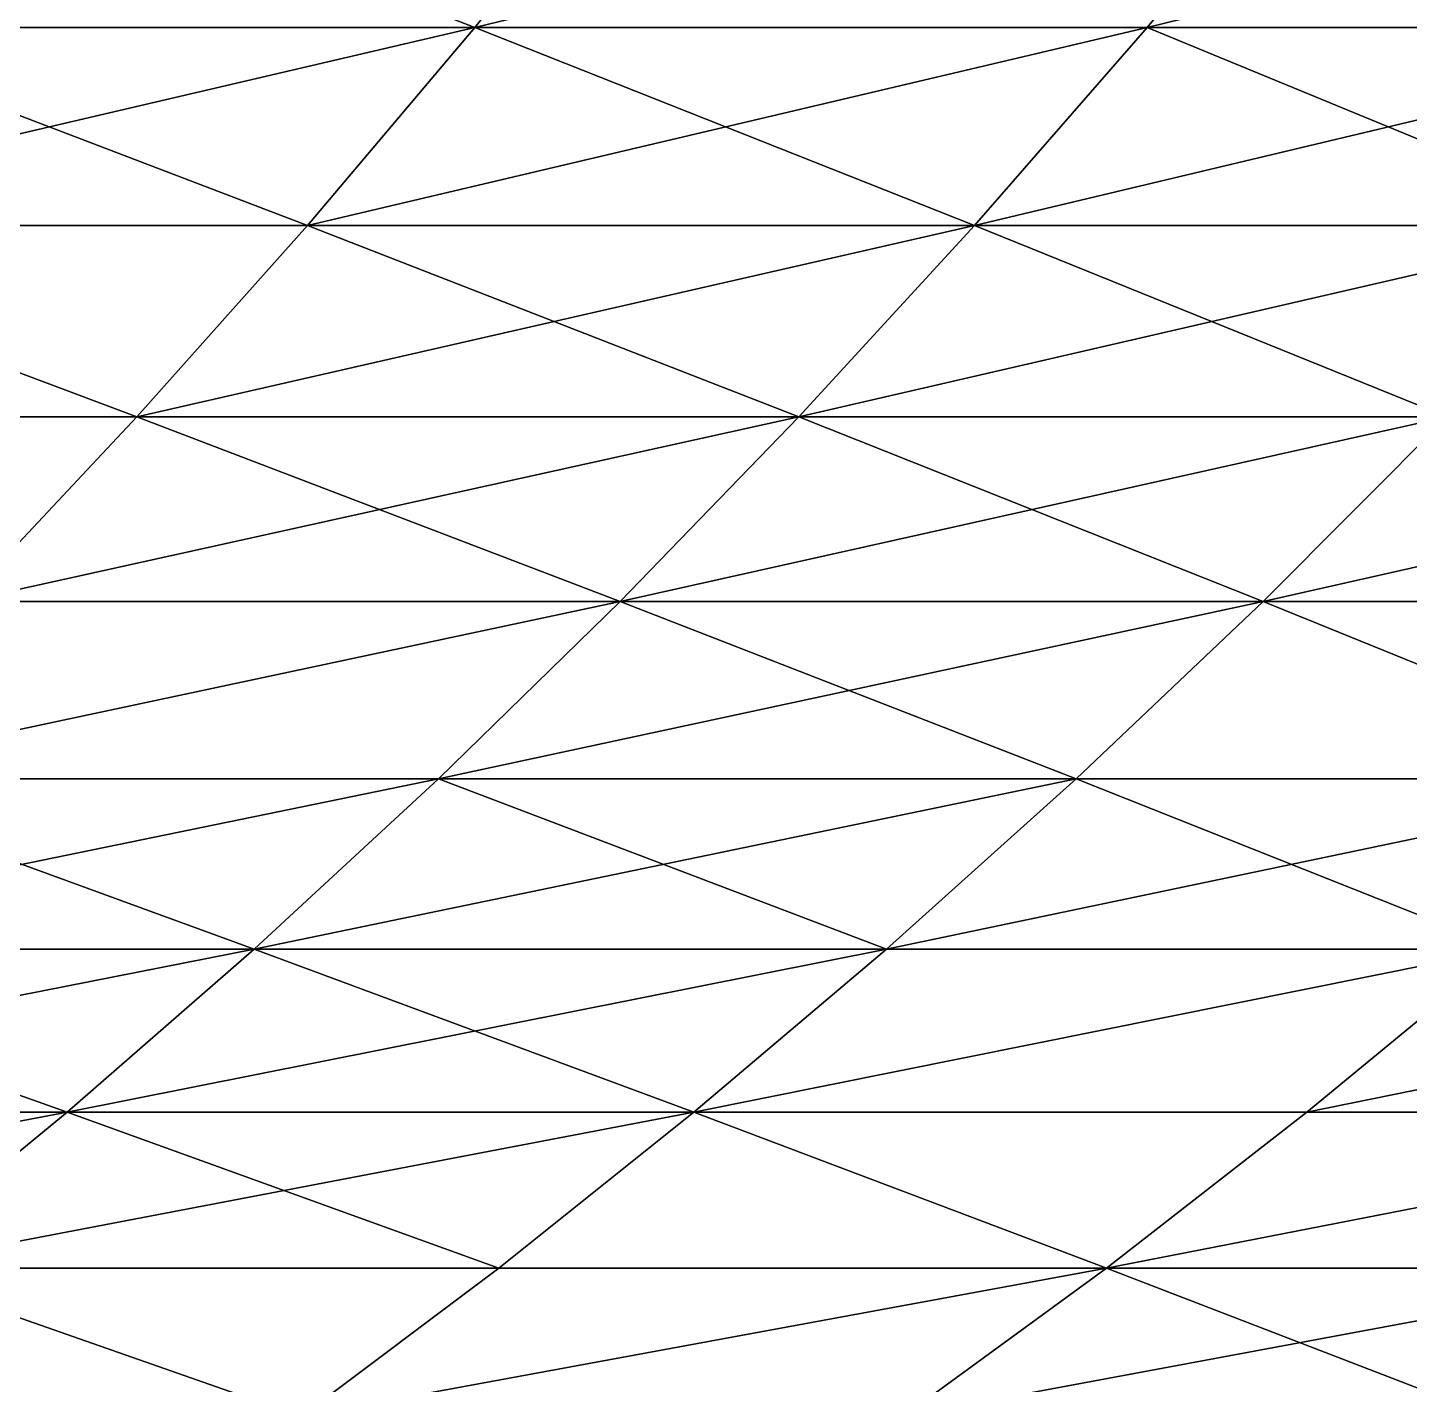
# Model space of a CAD drawing. Header units: millimetres. Extents: x -3250 to 6200, y -3250 to 3250.
# Drawn here: x 5072 to 5154.6, y -718.9 to -637.7 of the extents above; entities that cross this region are included whole.
import ezdxf

# ---------------------------------------------------------------- set-up
doc = ezdxf.new("R2010")
doc.units = ezdxf.units.MM
doc.header["$MEASUREMENT"] = 0
doc.layers.add('MESH_3D', color=2, linetype='CONTINUOUS')

msp = doc.modelspace()

# ---------------------------------------------------------------- linework, layer by layer
at = {"layer": 'MESH_3D'}
for points in [[(5098.756, -637.706, 25528.589), (5067.26, -625.465, 25573.015), (5057.751, -637.706, 25560.462)], [(5108.575, -625.465, 25540.902), (5067.26, -625.465, 25573.015), (5098.756, -637.706, 25528.589)], [(5149.077, -625.465, 25507.768), (5108.575, -625.465, 25540.902), (5098.756, -637.706, 25528.589)], [(5149.077, -625.465, 25507.768), (5098.756, -637.706, 25528.589), (5138.955, -637.706, 25495.704)], [(5188.741, -625.465, 25473.635), (5138.955, -637.706, 25495.704), (5178.32, -637.706, 25461.827)], [(5188.741, -625.465, 25473.635), (5149.077, -625.465, 25507.768), (5138.955, -637.706, 25495.704)], [(5057.751, -637.706, 1139.538), (5088.75, -649.55, 1183.958), (5048.061, -649.55, 1152.331)], [(5098.756, -637.706, 25528.589), (5057.751, -637.706, 25560.462), (5048.061, -649.55, 25547.669)], [(5098.756, -637.706, 25528.589), (5048.061, -649.55, 25547.669), (5088.75, -649.55, 25516.042)], [(5057.751, -637.706, 1139.538), (5098.756, -637.706, 1171.411), (5088.75, -649.55, 1183.958)], [(5098.756, -637.706, 1171.411), (5128.639, -649.55, 1216.59), (5088.75, -649.55, 1183.958)], [(5138.955, -637.706, 25495.704), (5098.756, -637.706, 25528.589), (5088.75, -649.55, 25516.042)], [(5138.955, -637.706, 25495.704), (5088.75, -649.55, 25516.042), (5128.639, -649.55, 25483.41)], [(5098.756, -637.706, 1171.411), (5138.955, -637.706, 1204.296), (5128.639, -649.55, 1216.59)], [(5138.955, -637.706, 1204.296), (5167.701, -649.55, 1250.206), (5128.639, -649.55, 1216.59)], [(5178.32, -637.706, 25461.827), (5128.639, -649.55, 25483.41), (5167.701, -649.55, 25449.794)], [(5178.32, -637.706, 25461.827), (5138.955, -637.706, 25495.704), (5128.639, -649.55, 25483.41)], [(5138.955, -637.706, 1204.296), (5178.32, -637.706, 1238.173), (5167.701, -649.55, 1250.206)], [(5048.061, -649.55, 1152.331), (5078.563, -660.991, 1196.733), (5038.195, -660.991, 1165.355)], [(5078.563, -660.991, 25503.267), (5048.061, -649.55, 25547.669), (5038.195, -660.991, 25534.645)], [(5048.061, -649.55, 1152.331), (5088.75, -649.55, 1183.958), (5078.563, -660.991, 1196.733)], [(5088.75, -649.55, 25516.042), (5048.061, -649.55, 25547.669), (5078.563, -660.991, 25503.267)], [(5088.75, -649.55, 1183.958), (5118.136, -660.991, 1229.106), (5078.563, -660.991, 1196.733)], [(5128.639, -649.55, 25483.41), (5088.75, -649.55, 25516.042), (5078.563, -660.991, 25503.267)], [(5128.639, -649.55, 25483.41), (5078.563, -660.991, 25503.267), (5118.136, -660.991, 25470.894)], [(5088.75, -649.55, 1183.958), (5128.639, -649.55, 1216.59), (5118.136, -660.991, 1229.106)], [(5118.136, -660.991, 1229.106), (5167.701, -649.55, 1250.206), (5156.89, -660.991, 1262.457)], [(5128.639, -649.55, 1216.59), (5167.701, -649.55, 1250.206), (5118.136, -660.991, 1229.106)], [(5156.89, -660.991, 25437.543), (5128.639, -649.55, 25483.41), (5118.136, -660.991, 25470.894)], [(5167.701, -649.55, 25449.794), (5128.639, -649.55, 25483.41), (5156.89, -660.991, 25437.543)], [(5038.195, -660.991, 1165.355), (5078.563, -660.991, 1196.733), (5068.201, -672.021, 1209.726)], [(5078.563, -660.991, 25503.267), (5038.195, -660.991, 25534.645), (5068.201, -672.021, 25490.274)], [(5078.563, -660.991, 1196.733), (5107.454, -672.021, 1241.837), (5068.201, -672.021, 1209.726)], [(5118.136, -660.991, 25470.894), (5078.563, -660.991, 25503.267), (5068.201, -672.021, 25490.274)], [(5118.136, -660.991, 25470.894), (5068.201, -672.021, 25490.274), (5107.454, -672.021, 25458.163)], [(5078.563, -660.991, 1196.733), (5118.136, -660.991, 1229.106), (5107.454, -672.021, 1241.837)], [(5118.136, -660.991, 1229.106), (5145.893, -672.021, 1274.917), (5107.454, -672.021, 1241.837)], [(5156.89, -660.991, 25437.543), (5107.454, -672.021, 25458.163), (5145.893, -672.021, 25425.083)], [(5156.89, -660.991, 25437.543), (5118.136, -660.991, 25470.894), (5107.454, -672.021, 25458.163)], [(5118.136, -660.991, 1229.106), (5156.89, -660.991, 1262.457), (5145.893, -672.021, 1274.917)], [(5156.89, -660.991, 1262.457), (5183.497, -672.021, 1308.945), (5145.893, -672.021, 1274.917)], [(5194.8, -660.991, 25403.237), (5145.893, -672.021, 25425.083), (5183.497, -672.021, 25391.055)], [(5194.8, -660.991, 25403.237), (5156.89, -660.991, 25437.543), (5145.893, -672.021, 25425.083)], [(5057.671, -682.633, 1222.93), (5107.454, -672.021, 1241.837), (5096.598, -682.633, 1254.775)], [(5068.201, -672.021, 1209.726), (5107.454, -672.021, 1241.837), (5057.671, -682.633, 1222.93)], [(5107.454, -672.021, 25458.163), (5057.671, -682.633, 25477.07), (5096.598, -682.633, 25445.225)], [(5107.454, -672.021, 25458.163), (5068.201, -672.021, 25490.274), (5057.671, -682.633, 25477.07)], [(5107.454, -672.021, 1241.837), (5134.718, -682.633, 1287.58), (5096.598, -682.633, 1254.775)], [(5145.893, -672.021, 25425.083), (5107.454, -672.021, 25458.163), (5096.598, -682.633, 25445.225)], [(5145.893, -672.021, 25425.083), (5096.598, -682.633, 25445.225), (5134.718, -682.633, 25412.42)], [(5107.454, -672.021, 1241.837), (5145.893, -672.021, 1274.917), (5134.718, -682.633, 1287.58)], [(5145.893, -672.021, 1274.917), (5172.009, -682.633, 1321.326), (5134.718, -682.633, 1287.58)], [(5172.009, -682.633, 25378.674), (5145.893, -672.021, 25425.083), (5134.718, -682.633, 25412.42)], [(5145.893, -672.021, 1274.917), (5183.497, -672.021, 1308.945), (5172.009, -682.633, 1321.326)], [(5183.497, -672.021, 25391.055), (5145.893, -672.021, 25425.083), (5172.009, -682.633, 25378.674)], [(5057.671, -682.633, 1222.93), (5085.575, -692.82, 1267.911), (5046.98, -692.82, 1236.337)], [(5096.598, -682.633, 25445.225), (5046.98, -692.82, 25463.663), (5085.575, -692.82, 25432.089)], [(5096.598, -682.633, 25445.225), (5057.671, -682.633, 25477.07), (5046.98, -692.82, 25463.663)], [(5057.671, -682.633, 1222.93), (5096.598, -682.633, 1254.775), (5085.575, -692.82, 1267.911)], [(5096.598, -682.633, 1254.775), (5123.372, -692.82, 1300.438), (5085.575, -692.82, 1267.911)], [(5134.718, -682.633, 25412.42), (5085.575, -692.82, 25432.089), (5123.372, -692.82, 25399.562)], [(5134.718, -682.633, 25412.42), (5096.598, -682.633, 25445.225), (5085.575, -692.82, 25432.089)], [(5096.598, -682.633, 1254.775), (5134.718, -682.633, 1287.58), (5123.372, -692.82, 1300.438)], [(5134.718, -682.633, 1287.58), (5160.345, -692.82, 1333.896), (5123.372, -692.82, 1300.438)], [(5172.009, -682.633, 25378.674), (5123.372, -692.82, 25399.562), (5160.345, -692.82, 25366.104)], [(5172.009, -682.633, 25378.674), (5134.718, -682.633, 25412.42), (5123.372, -692.82, 25399.562)], [(5134.718, -682.633, 1287.58), (5172.009, -682.633, 1321.326), (5160.345, -692.82, 1333.896)], [(5046.98, -692.82, 1236.337), (5074.393, -702.577, 1281.238), (5036.133, -702.577, 1249.938)], [(5085.575, -692.82, 25432.089), (5046.98, -692.82, 25463.663), (5036.133, -702.577, 25450.062)], [(5085.575, -692.82, 25432.089), (5036.133, -702.577, 25450.062), (5074.393, -702.577, 25418.762)], [(5046.98, -692.82, 1236.337), (5085.575, -692.82, 1267.911), (5074.393, -702.577, 1281.238)], [(5085.575, -692.82, 1267.911), (5111.86, -702.577, 1313.481), (5074.393, -702.577, 1281.238)], [(5123.372, -692.82, 25399.562), (5085.575, -692.82, 25432.089), (5074.393, -702.577, 25418.762)], [(5123.372, -692.82, 25399.562), (5074.393, -702.577, 25418.762), (5111.86, -702.577, 25386.519)], [(5085.575, -692.82, 1267.911), (5123.372, -692.82, 1300.438), (5111.86, -702.577, 1313.481)], [(5111.86, -702.577, 1313.481), (5160.345, -692.82, 1333.896), (5148.513, -702.577, 1346.649)], [(5123.372, -692.82, 1300.438), (5160.345, -692.82, 1333.896), (5111.86, -702.577, 1313.481)], [(5160.345, -692.82, 25366.104), (5123.372, -692.82, 25399.562), (5111.86, -702.577, 25386.519)], [(5160.345, -692.82, 25366.104), (5111.86, -702.577, 25386.519), (5148.513, -702.577, 25353.351)], [(5160.345, -692.82, 1333.896), (5184.327, -702.577, 1380.72), (5148.513, -702.577, 1346.649)], [(5196.474, -692.82, 25331.734), (5148.513, -702.577, 25353.351), (5184.327, -702.577, 25319.28)], [(5196.474, -692.82, 25331.734), (5160.345, -692.82, 25366.104), (5148.513, -702.577, 25353.351)], [(5074.393, -702.577, 25418.762), (5036.133, -702.577, 25450.062), (5025.138, -711.897, 25436.274)], [(5074.393, -702.577, 25418.762), (5025.138, -711.897, 25436.274), (5063.057, -711.897, 25405.253)], [(5036.133, -702.577, 1249.938), (5074.393, -702.577, 1281.238), (5063.057, -711.897, 1294.747)], [(5074.393, -702.577, 1281.238), (5100.192, -711.897, 1326.704), (5063.057, -711.897, 1294.747)], [(5111.86, -702.577, 25386.519), (5074.393, -702.577, 25418.762), (5063.057, -711.897, 25405.253)], [(5111.86, -702.577, 25386.519), (5063.057, -711.897, 25405.253), (5100.192, -711.897, 25373.296)], [(5074.393, -702.577, 1281.238), (5111.86, -702.577, 1313.481), (5100.192, -711.897, 1326.704)], [(5111.86, -702.577, 1313.481), (5136.518, -711.897, 1359.576), (5100.192, -711.897, 1326.704)], [(5136.518, -711.897, 25340.424), (5111.86, -702.577, 25386.519), (5100.192, -711.897, 25373.296)], [(5111.86, -702.577, 1313.481), (5148.513, -702.577, 1346.649), (5136.518, -711.897, 1359.576)], [(5148.513, -702.577, 25353.351), (5111.86, -702.577, 25386.519), (5136.518, -711.897, 25340.424)], [(5136.518, -711.897, 1359.576), (5184.327, -702.577, 1380.72), (5172.013, -711.897, 1393.344)], [(5148.513, -702.577, 1346.649), (5184.327, -702.577, 1380.72), (5136.518, -711.897, 1359.576)], [(5184.327, -702.577, 25319.28), (5136.518, -711.897, 25340.424), (5172.013, -711.897, 25306.656)], [(5184.327, -702.577, 25319.28), (5148.513, -702.577, 25353.351), (5136.518, -711.897, 25340.424)], [(5063.057, -711.897, 1294.747), (5088.373, -720.775, 1340.096), (5051.576, -720.775, 1308.43)], [(5088.373, -720.775, 25359.904), (5063.057, -711.897, 25405.253), (5051.576, -720.775, 25391.57)], [(5063.057, -711.897, 1294.747), (5100.192, -711.897, 1326.704), (5088.373, -720.775, 1340.096)], [(5100.192, -711.897, 25373.296), (5063.057, -711.897, 25405.253), (5088.373, -720.775, 25359.904)], [(5088.373, -720.775, 1340.096), (5136.518, -711.897, 1359.576), (5124.369, -720.775, 1372.67)], [(5100.192, -711.897, 1326.704), (5136.518, -711.897, 1359.576), (5088.373, -720.775, 1340.096)], [(5136.518, -711.897, 25340.424), (5088.373, -720.775, 25359.904), (5124.369, -720.775, 25327.33)], [(5136.518, -711.897, 25340.424), (5100.192, -711.897, 25373.296), (5088.373, -720.775, 25359.904)], [(5124.369, -720.775, 1372.67), (5172.013, -711.897, 1393.344), (5159.542, -720.775, 1406.131)], [(5136.518, -711.897, 1359.576), (5172.013, -711.897, 1393.344), (5124.369, -720.775, 1372.67)], [(5159.542, -720.775, 25293.869), (5136.518, -711.897, 25340.424), (5124.369, -720.775, 25327.33)], [(5172.013, -711.897, 25306.656), (5136.518, -711.897, 25340.424), (5159.542, -720.775, 25293.869)]]:
    msp.add_3dface(points, dxfattribs=at)

doc.saveas('drawing.dxf')
